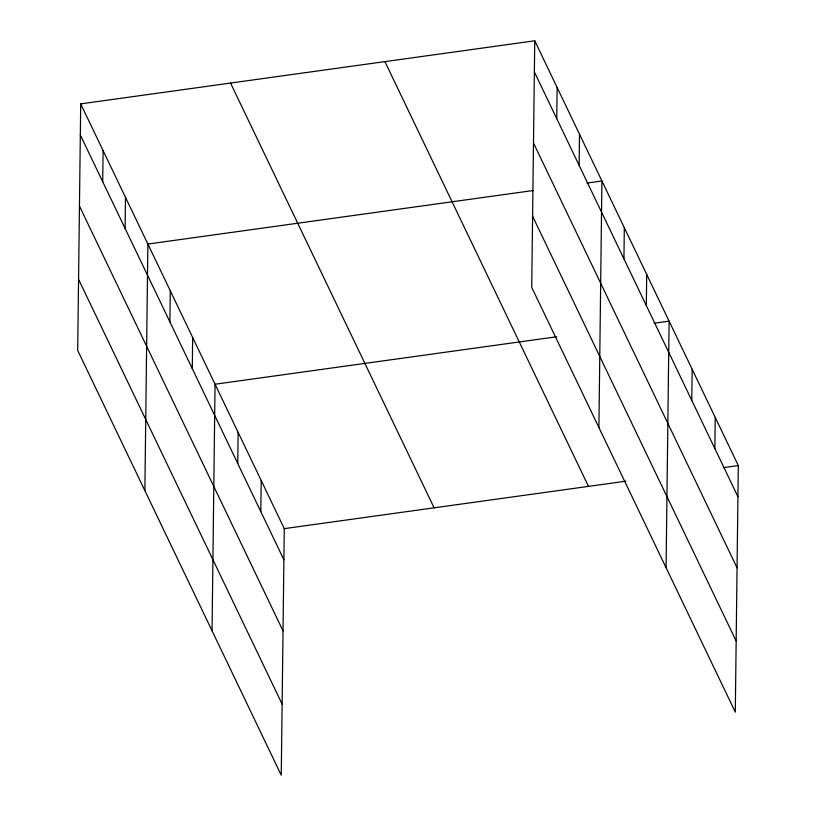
<?xml version="1.0" encoding="UTF-8"?>
<svg xmlns="http://www.w3.org/2000/svg" width="816" height="816" viewBox="0 0 816 816"><rect width="100%" height="100%" fill="white"/><g stroke="black" fill="none" stroke-linecap="round" stroke-linejoin="round"><path stroke-width="1.22" d="M80.702 103.877L77.693 350.431L281.255 775.2L284.274 528.646L80.702 103.877L534.745 40.8L738.307 465.569L735.298 712.123L531.726 287.354L534.745 40.8M102.714 181.733L103.091 150.603M125.103 228.46L125.491 197.319M144.871 490.6L147.88 244.045L533.246 190.516M169.891 321.902L170.269 290.771M192.28 368.628L192.668 337.498M212.048 630.778L215.057 384.224L556.726 336.763M237.752 463.498L238.129 432.368M260.814 511.642L261.202 480.502M556.757 118.657L557.134 87.526M579.146 165.383L579.523 134.252M598.903 427.533L601.922 180.979L586.939 183.059M623.934 258.835L624.311 227.705M646.323 305.561L646.7 274.421M666.08 567.701L669.1 321.147L654.116 323.228M691.784 400.421L692.172 369.291M714.857 448.565L715.234 417.435M284.274 528.646L625.933 481.185M723.323 467.65L738.307 465.569M534.358 71.93L737.929 496.709M533.491 143.024L737.062 567.793M532.603 216.271L736.165 641.039M384.907 61.618L588.479 486.387M230.54 83.059L434.102 507.827M80.325 135.007L283.886 559.776M79.458 206.091L283.019 630.87M78.56 279.337L282.122 704.116"/></g></svg>
